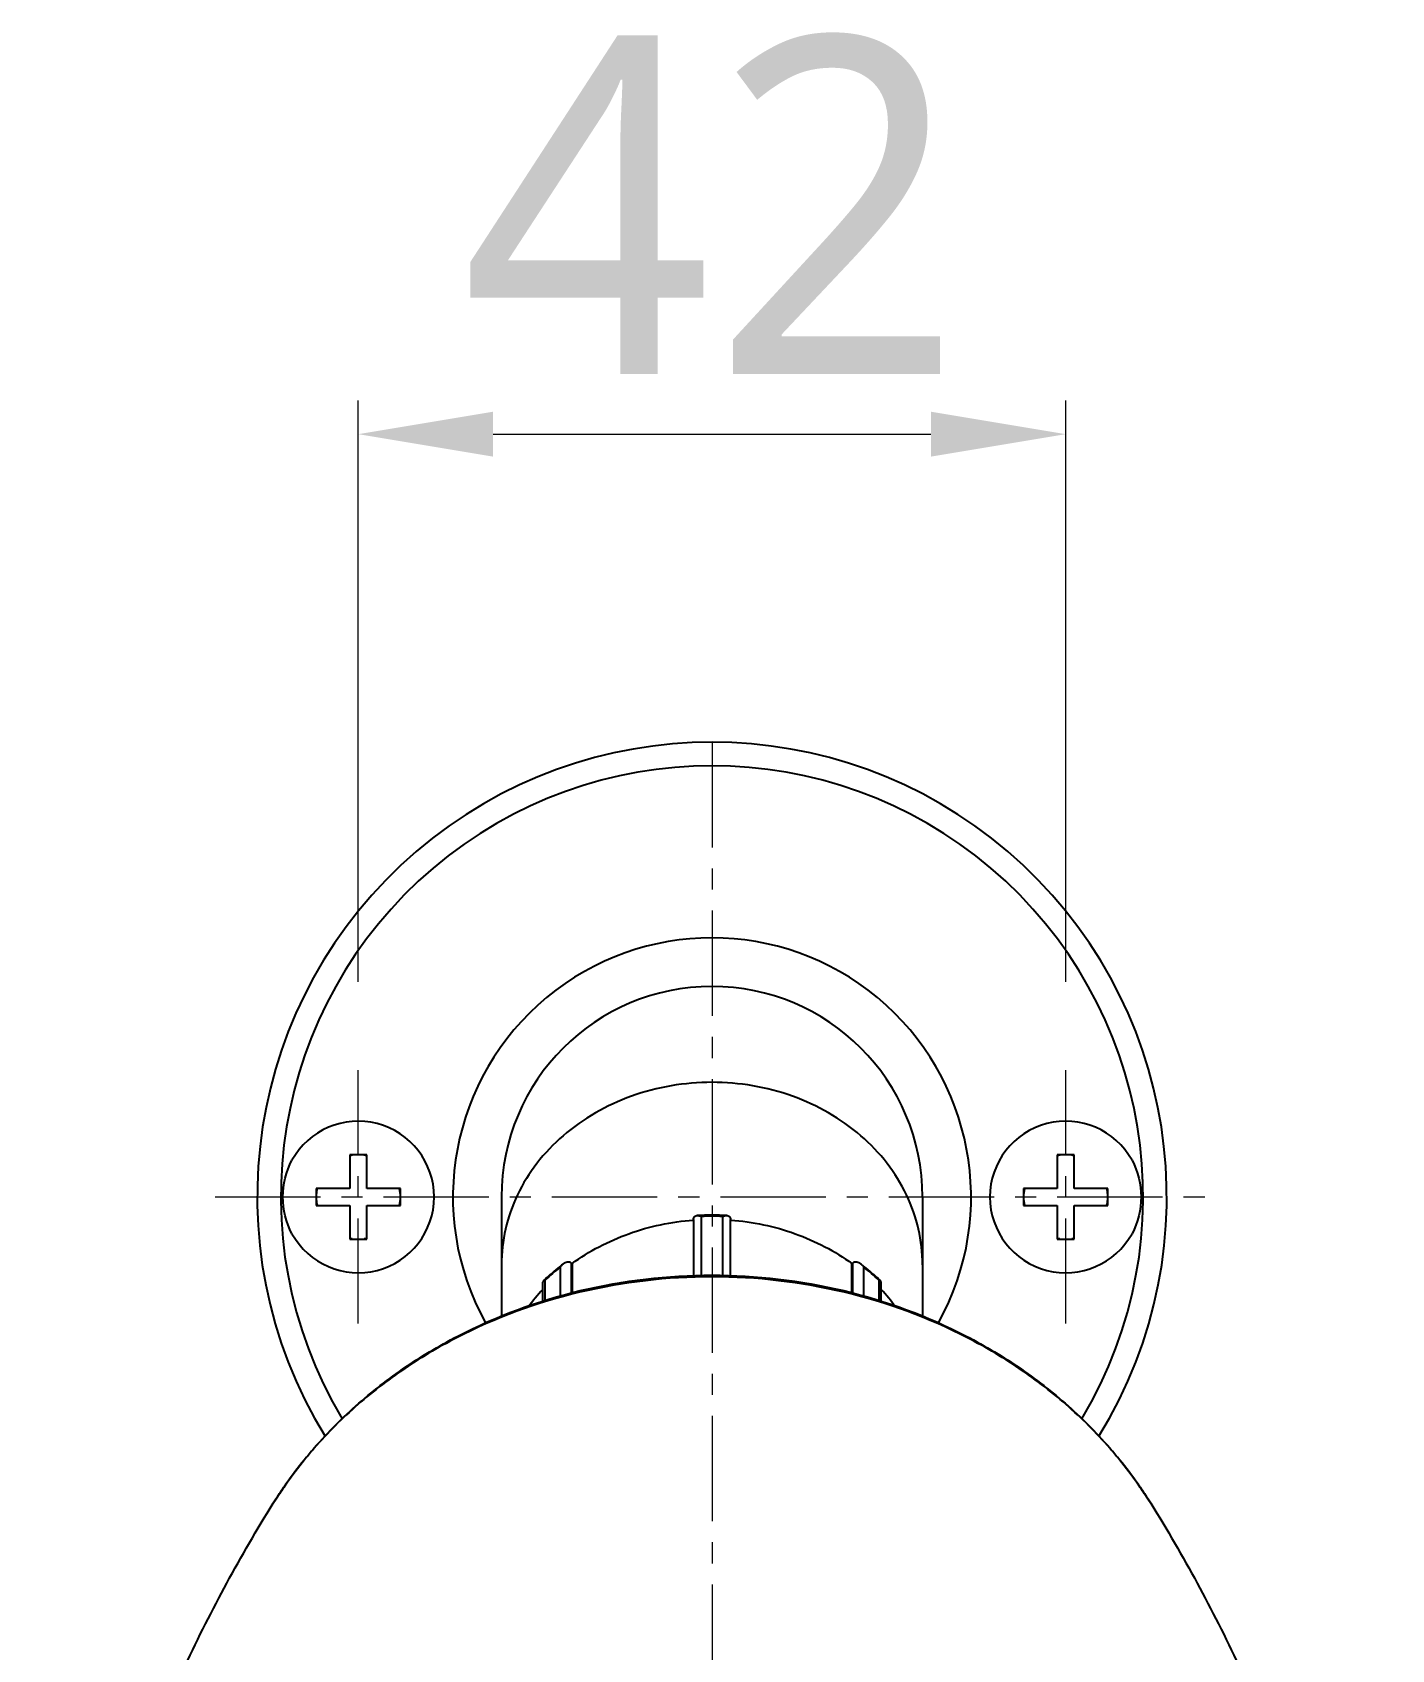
# Model space of a CAD drawing. Extents: x 0 to 3160, y 0 to 2315.
# Drawn here: x 975.4 to 1056.1, y 1445.1 to 1541.1 of the extents above; entities that cross this region are included whole.
import ezdxf

# ---------------------------------------------------------------- set-up
doc = ezdxf.new("R2010")
doc.units = 0
doc.header["$LTSCALE"] = 10
doc.header["$MEASUREMENT"] = 0
doc.header["$PDMODE"] = 3
doc.header["$PDSIZE"] = -10
doc.linetypes.add('CENTER', pattern=[2, 1.25, -0.25, 0.25, -0.25])
doc.linetypes.add('CENTER2', pattern=[28.575, 19.05, -3.175, 3.175, -3.175])
doc.layers.get('0').update_dxf_attribs({"linetype": 'CONTINUOUS'})
doc.layers.get('DEFPOINTS').update_dxf_attribs({"linetype": 'CONTINUOUS'})
doc.layers.add('Cneter', color=1, linetype='CENTER2', lineweight=13)
doc.layers.add('DEF_LAYER_ASSEM_MEMBER', color=7, linetype='CONTINUOUS')
doc.layers.add('MEMBER', color=7, linetype='CONTINUOUS')
doc.styles.add('Daelim Dimension', font='')
doc.styles.get('Daelim Dimension').set_extended_font_data('NanumGothic')
doc.dimstyles.new('DEFAULT', dxfattribs={"dimscale": 2, "dimtxt": 2, "dimasz": 2, "dimexe": 0, "dimexo": 2, "dimgap": 1, "dimtad": 1, "dimdec": 1, "dimzin": 9, "dimdsep": 46, "dimtxsty": 'Daelim Dimension', "dimcen": 0.5, "dimclrd": 252, "dimclre": 252, "dimclrt": 3, "dimadec": 1, "dimazin": 0, "dimtfac": 1, "dimtdec": 1, "dimtix": 1, "dimtmove": 0, "dimatfit": 3, "dimfxl": 1, "dimtolj": 1, "dimtzin": 1, "dimlwd": 9, "dimlwe": 9, "dimarcsym": 0})

# ---------------------------------------------------------------- blocks, each defined once
blk = doc.blocks.new('*D10')
at = {"color": 5, "lineweight": 9, "ltscale": 0.5, "transparency": 16777216}
for p, q in [((994.723, 1484.741), (994.723, 1519.257)), ((1036.723, 1484.741), (1036.723, 1519.257)), ((1002.723, 1517.257), (1028.723, 1517.257))]:
    blk.add_line(p, q, dxfattribs=at)
at = {"color": 5, "ltscale": 0.5, "transparency": 16777216}
for points in [[(1002.723, 1518.591), (1002.723, 1515.924), (994.723, 1517.257)], [(1028.723, 1518.591), (1028.723, 1515.924), (1036.723, 1517.257)]]:
    blk.add_solid(points, dxfattribs=at)
at = {"layer": 'DEFPOINTS', "color": 0, "ltscale": 0.5, "transparency": 16777216}
for p in [(1036.723, 1517.257), (994.723, 1480.741), (1036.723, 1480.741)]:
    blk.add_point(p, dxfattribs=at)
at = {"color": 7, "ltscale": 0.5, "transparency": 16777216, "insert": (1015.723, 1540.831), "char_height": 20, "attachment_point": 2, "style": 'Daelim Dimension'}
blk.add_mtext('\\A1;42', dxfattribs=at)

msp = doc.modelspace()

# ---------------------------------------------------------------- linework, layer by layer
at = {"color": 7, "linetype": 'Continuous'}
for p, q in [((1014.623, 1470.631), (1014.623, 1467.254)), ((1016.823, 1467.257), (1016.823, 1470.631)), ((1007.412, 1468.016), (1007.412, 1466.251)), ((1024.034, 1466.248), (1024.034, 1468.016)), ((1005.687, 1465.733), (1005.687, 1466.911)), ((1025.759, 1465.736), (1025.759, 1466.911))]:
    msp.add_line(p, q, dxfattribs=at)
at = {"color": 9, "linetype": 'Continuous'}
for p, q in [((1015.1, 1467.286), (1015.1, 1470.814)), ((1016.346, 1470.814), (1016.346, 1467.289)), ((1006.699, 1467.8), (1006.699, 1466.089)), ((1007.389, 1466.246), (1007.389, 1468.036)), ((1024.057, 1468.036), (1024.057, 1466.243)), ((1024.747, 1466.094), (1024.747, 1467.8)), ((1005.817, 1465.779), (1005.817, 1467.037)), ((1025.629, 1467.037), (1025.629, 1465.782))]:
    msp.add_line(p, q, dxfattribs=at)
at = {"color": 7, "linetype": 'Continuous'}
for centre, radius, start, end in [((1015.723, 1455.493), 15.401, 86.74852, 93.25148), ((1014.592, 1457.898), 12.703, 128.5579, 133.83338), ((1014.756, 1457.694), 12.965, 127.42697, 128.56552), ((1006.676, 1467.166), 1.124, 49.09688, 50.65352), ((1024.77, 1467.166), 1.124, 129.34648, 130.90312), ((1016.69, 1457.694), 12.965, 51.43448, 52.57303), ((1016.907, 1457.959), 12.622, 46.14971, 51.459), ((1013.965, 1458.761), 11.326, 137.07168, 143.86917), ((1014.389, 1458.117), 12.405, 133.85851, 134.33356), ((1017.057, 1458.117), 12.405, 45.66644, 46.14149), ((1017.411, 1458.703), 11.417, 36.16412, 42.90125)]:
    msp.add_arc(centre, radius, start, end, dxfattribs=at)
at = {"color": 9, "linetype": 'Continuous'}
for centre, radius, start, end in [((1015.723, 1455.351), 15.475, 87.6918, 92.3082), ((1014.512, 1457.887), 12.622, 128.24604, 133.54075), ((1016.878, 1457.823), 12.706, 46.47678, 51.73643)]:
    msp.add_arc(centre, radius, start, end, dxfattribs=at)
at = {"color": 7, "linetype": 'Continuous'}
for points, start_tangent, end_tangent in [([(1007.412, 1468.016), (1009.02, 1469.017), (1010.786, 1469.793), (1012.669, 1470.326), (1014.623, 1470.603)], (0.807888, 0.589336), (0.997265, 0.073914)), ([(1014.623, 1470.631), (1014.642, 1470.735), (1014.693, 1470.808), (1014.764, 1470.852), (1014.849, 1470.868)], (0, 1), (0.998372, 0.057034)), ([(1014.849, 1470.868), (1014.909, 1470.867), (1015.1, 1470.814)], (0.998372, 0.057034), (0.911652, -0.410964)), ([(1016.346, 1470.814), (1016.411, 1470.839), (1016.596, 1470.868)], (0.911652, 0.410964), (0.998372, -0.057036)), ([(1016.596, 1470.868), (1016.681, 1470.852), (1016.753, 1470.808), (1016.804, 1470.735), (1016.823, 1470.631)], (0.998372, -0.057036), (0, -1)), ([(1016.823, 1470.603), (1018.777, 1470.326), (1020.66, 1469.793), (1022.426, 1469.017), (1024.034, 1468.016)], (0.997265, -0.073914), (0.807888, -0.589336)), ([(1007.389, 1468.036), (1007.263, 1468.098), (1007.127, 1468.103), (1006.996, 1468.063), (1006.877, 1467.99)], (-0.773434, 0.633876), (-0.793911, -0.608035)), ([(1024.569, 1467.99), (1024.45, 1468.063), (1024.319, 1468.103), (1024.183, 1468.098), (1024.057, 1468.036)], (-0.79391, 0.608035), (-0.773434, -0.633876)), ([(989.677, 1453.79), (991.828, 1456.744), (994.403, 1459.411), (997.354, 1461.746), (1000.627, 1463.712), (1007.904, 1466.41), (1015.723, 1467.329), (1023.542, 1466.41), (1030.819, 1463.712), (1034.092, 1461.746), (1037.043, 1459.411), (1039.618, 1456.744), (1041.769, 1453.79)], (0.529878, 0.848074), (0.529878, -0.848074)), ([(1006.877, 1467.99), (1006.827, 1467.949), (1006.699, 1467.8)], (-0.793911, -0.608035), (-0.567042, -0.823689)), ([(1024.747, 1467.8), (1024.708, 1467.853), (1024.569, 1467.99)], (-0.567042, 0.823689), (-0.79391, 0.608035)), ([(1005.72, 1466.99), (1005.696, 1466.955), (1005.687, 1466.911)], (-0.715449, -0.698665), (0, -1)), ([(1005.817, 1467.037), (1005.788, 1467.029), (1005.72, 1466.99)], (-0.976201, -0.216866), (-0.715449, -0.698665)), ([(1025.726, 1466.99), (1025.707, 1467.005), (1025.629, 1467.037)], (-0.715449, 0.698665), (-0.976201, 0.216866)), ([(1025.759, 1466.911), (1025.75, 1466.955), (1025.726, 1466.99)], (0, 1), (-0.715449, 0.698665)), ([(975.371, 1410.588), (977.187, 1422.305), (980.243, 1433.574), (984.453, 1444.155), (989.677, 1453.79)], (0.098663, 0.995121), (0.529878, 0.848074)), ([(1041.769, 1453.79), (1046.993, 1444.155), (1051.203, 1433.574), (1054.259, 1422.305), (1056.074, 1410.588)], (0.529878, -0.848074), (0.098663, -0.995121))]:
    msp.add_spline(points, degree=3, dxfattribs=dict(at, start_tangent=start_tangent, end_tangent=end_tangent))
at = {"color": 9, "linetype": 'Continuous', "start_tangent": (-0.529881, 0.848072), "end_tangent": (-0.529881, -0.848072)}
msp.add_spline([(1041.769, 1453.79), (1039.646, 1456.702), (1037.093, 1459.341), (1034.154, 1461.66), (1030.883, 1463.617), (1023.585, 1466.312), (1015.723, 1467.232), (1007.861, 1466.312), (1000.563, 1463.617), (997.292, 1461.66), (994.353, 1459.341), (991.799, 1456.702), (989.677, 1453.79)], degree=3, dxfattribs=at)
at = {"layer": 'Cneter', "linetype": 'CENTER', "lineweight": 5, "ltscale": 0.5}
for p, q in [((1015.723, 1498.972), (1015.723, 548.13)), ((994.723, 1464.452), (994.723, 1479.491)), ((1036.723, 1464.452), (1036.723, 1479.491)), ((986.223, 1471.972), (1045.223, 1471.972))]:
    msp.add_line(p, q, dxfattribs=at)
at = {"layer": 'DEF_LAYER_ASSEM_MEMBER', "color": 7, "linetype": 'Continuous'}
for p, q in [((1003.223, 1471.972), (1003.223, 1464.909)), ((1028.223, 1471.972), (1028.223, 1464.909))]:
    msp.add_line(p, q, dxfattribs=at)
for centre, radius, start, end in [((1015.723, 1471.972), 27, 328.28079, 211.71921), ((1015.723, 1471.972), 12.5, 0, 180), ((994.723, 1471.972), 4.5, 208.9957, 151.0043), ((1036.723, 1471.972), 4.5, 28.9957, 331.0043), ((994.723, 1471.972), 2.5, 98.18182, 101.19899), ((994.723, 1471.972), 2.5, 78.80101, 81.81818), ((1036.723, 1471.972), 2.5, 98.18182, 101.19899), ((1036.723, 1471.972), 2.5, 78.80101, 81.81818), ((994.723, 1471.972), 2.5, 168.61884, 191.38116), ((994.723, 1471.972), 2.5, 348.61884, 11.38116), ((1036.723, 1471.972), 2.5, 168.61884, 191.38116), ((1036.723, 1471.972), 2.5, 348.61884, 11.38116), ((994.723, 1471.972), 2.5, 258.80101, 261.81818), ((994.723, 1471.972), 2.5, 278.18182, 281.19899), ((1036.723, 1471.972), 2.5, 258.80101, 261.81818), ((1036.723, 1471.972), 2.5, 278.18182, 281.19899)]:
    msp.add_arc(centre, radius, start, end, dxfattribs=at)
at = {"layer": 'DEF_LAYER_ASSEM_MEMBER', "color": 9, "linetype": 'Continuous'}
for radius, start, end in [(25.598, 329.03658, 210.96342), (15.382, 330.9594, 209.0406)]:
    msp.add_arc((1015.723, 1471.972), radius, start, end, dxfattribs=at)
for points, start_tangent, end_tangent in [([(1015.723, 1478.778), (1010.939, 1477.954), (1006.884, 1475.607), (1005.33, 1473.966), (1004.174, 1472.095), (1003.463, 1470.064), (1003.223, 1467.952)], (-1, 0), (0, -1)), ([(1028.223, 1467.952), (1027.983, 1470.064), (1027.271, 1472.095), (1026.116, 1473.966), (1024.562, 1475.607), (1020.506, 1477.954), (1015.723, 1478.778)], (0, 1), (-1, 0))]:
    msp.add_spline(points, degree=3, dxfattribs=dict(at, start_tangent=start_tangent, end_tangent=end_tangent))
at = {"layer": 'DEF_LAYER_ASSEM_MEMBER', "color": 7, "linetype": 'Continuous'}
for points, start_tangent, end_tangent in [([(990.251, 1471.972), (990.787, 1474.153)], (0, 1), (0.463101, 0.886305)), ([(1040.659, 1474.153), (1041.194, 1471.972)], (0.463101, -0.886305), (0, -1)), ([(990.787, 1469.79), (990.251, 1471.972)], (-0.463101, 0.886305), (0, 1)), ([(1041.194, 1471.972), (1040.659, 1469.79)], (0, -1), (-0.463101, -0.886305))]:
    msp.add_spline(points, degree=3, dxfattribs=dict(at, start_tangent=start_tangent, end_tangent=end_tangent))
at = {"layer": 'MEMBER', "color": 7, "linetype": 'Continuous'}
for p, q in [((994.223, 1474.472), (994.223, 1472.472)), ((995.223, 1474.472), (994.223, 1474.472)), ((995.223, 1472.472), (995.223, 1474.472)), ((1036.223, 1474.472), (1036.223, 1472.472)), ((1037.223, 1474.472), (1036.223, 1474.472)), ((1037.223, 1472.472), (1037.223, 1474.472)), ((992.223, 1472.472), (992.223, 1471.472)), ((994.223, 1472.472), (992.223, 1472.472)), ((997.223, 1472.472), (995.223, 1472.472)), ((997.223, 1471.472), (997.223, 1472.472)), ((1034.223, 1472.472), (1034.223, 1471.472)), ((1036.223, 1472.472), (1034.223, 1472.472)), ((1039.223, 1472.472), (1037.223, 1472.472)), ((1039.223, 1471.472), (1039.223, 1472.472)), ((992.223, 1471.472), (994.223, 1471.472)), ((994.223, 1471.472), (994.223, 1469.472)), ((995.223, 1469.472), (995.223, 1471.472)), ((995.223, 1471.472), (997.223, 1471.472)), ((1034.223, 1471.472), (1036.223, 1471.472)), ((1036.223, 1471.472), (1036.223, 1469.472)), ((1037.223, 1469.472), (1037.223, 1471.472)), ((1037.223, 1471.472), (1039.223, 1471.472)), ((994.223, 1469.472), (995.223, 1469.472)), ((1036.223, 1469.472), (1037.223, 1469.472))]:
    msp.add_line(p, q, dxfattribs=at)

# ---------------------------------------------------------------- dimensions: what is measured, and where the dimension line sits
at = {"color": 5, "ltscale": 0.5}
dim = msp.add_linear_dim(base=(1036.723, 1517.257), p1=(994.723, 1480.741), p2=(1036.723, 1480.741), dimstyle='DEFAULT', override={"dimtxt": 10, "dimasz": 4, "dimexe": 1, "dimclrd": 5, "dimclre": 5, "dimclrt": 7}, dxfattribs=at)
dim.commit()
dim.dimension.update_dxf_attribs({"geometry": '*D10', "text_midpoint": (1015.723, 1517.257), "dimtype": 160})

doc.saveas('drawing.dxf')
